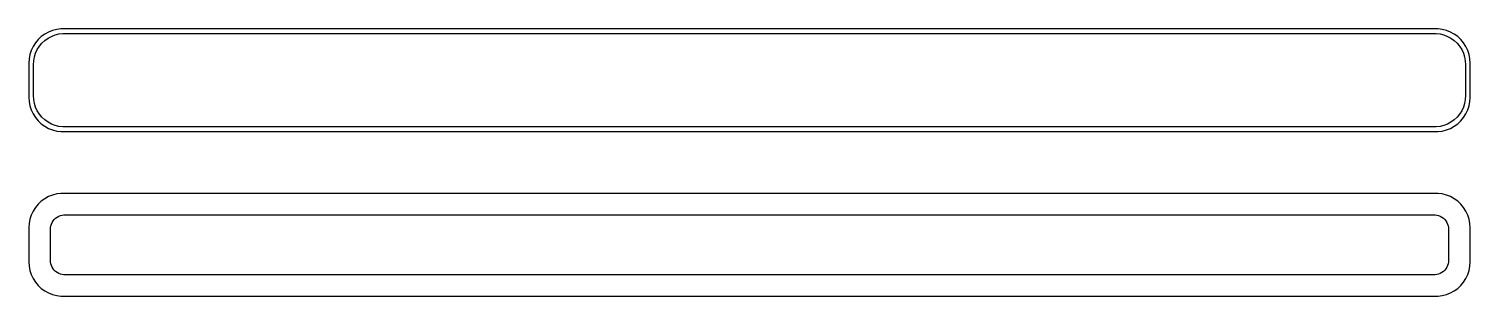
# Model space of a CAD drawing. Header units: metres. Extents: x -105 to 105, y 41 to 79.
import ezdxf

# ---------------------------------------------------------------- set-up
doc = ezdxf.new("R2010")
doc.units = ezdxf.units.M

msp = doc.modelspace()

# ---------------------------------------------------------------- linework, layer by layer
for p, q in [((-103.645, 77.9227), (-104.045, 77.4389)), ((-103.187, 78.3526), (-103.645, 77.9227)), ((-102.679, 78.7216), (-103.187, 78.3526)), ((-103.088, 77.3842), (-102.668, 77.7777)), ((-102.129, 79.0241), (-102.679, 78.7216)), ((-102.668, 77.7777), (-102.203, 78.1157)), ((-102.203, 78.1157), (-101.699, 78.3927)), ((-101.545, 79.2553), (-102.129, 79.0241)), ((-101.699, 78.3927), (-101.165, 78.6044)), ((-100.937, 79.4114), (-101.545, 79.2553)), ((-101.165, 78.6044), (-100.608, 78.7473)), ((-100.314, 79.4901), (-100.937, 79.4114)), ((-100.608, 78.7473), (-100.037, 78.8194)), ((100.314, 79.4901), (-100.314, 79.4901)), ((-100.037, 78.8194), (100.037, 78.8194)), ((100.037, 78.8194), (100.608, 78.7473)), ((100.937, 79.4114), (100.314, 79.4901)), ((100.608, 78.7473), (101.165, 78.6044)), ((101.545, 79.2553), (100.937, 79.4114)), ((101.165, 78.6044), (101.699, 78.3927)), ((102.129, 79.0241), (101.545, 79.2553)), ((101.699, 78.3927), (102.203, 78.1157)), ((102.679, 78.7216), (102.129, 79.0241)), ((102.203, 78.1157), (102.668, 77.7777)), ((102.668, 77.7777), (103.088, 77.3842)), ((103.187, 78.3526), (102.679, 78.7216)), ((103.645, 77.9227), (103.187, 78.3526)), ((104.045, 77.4389), (103.645, 77.9227)), ((-104.843, 75.7434), (-104.961, 75.1267)), ((-104.649, 76.3406), (-104.843, 75.7434)), ((-104.382, 76.9088), (-104.649, 76.3406)), ((-104.045, 77.4389), (-104.382, 76.9088)), ((-104.185, 75.3886), (-104.007, 75.9354)), ((-104.007, 75.9354), (-103.762, 76.4557)), ((-103.762, 76.4557), (-103.454, 76.9411)), ((-103.454, 76.9411), (-103.088, 77.3842)), ((103.088, 77.3842), (103.454, 76.9411)), ((103.454, 76.9411), (103.762, 76.4557)), ((103.762, 76.4557), (104.007, 75.9354)), ((104.007, 75.9354), (104.185, 75.3886)), ((104.382, 76.9088), (104.045, 77.4389)), ((104.649, 76.3406), (104.382, 76.9088)), ((104.843, 75.7434), (104.649, 76.3406)), ((104.961, 75.1267), (104.843, 75.7434)), ((-104.961, 75.1267), (-105, 74.5)), ((-105, 74.5), (-105, 69.5)), ((-104.328, 74.25), (-104.292, 74.8238)), ((-104.328, 69.75), (-104.328, 74.25)), ((-104.292, 74.8238), (-104.185, 75.3886)), ((104.185, 75.3886), (104.292, 74.8238)), ((104.292, 74.8238), (104.328, 74.25)), ((104.328, 74.25), (104.328, 69.75)), ((105, 74.5), (104.961, 75.1267)), ((105, 69.5), (105, 74.5)), ((-105, 69.5), (-104.961, 68.8733)), ((-104.292, 69.1762), (-104.328, 69.75)), ((104.328, 69.75), (104.292, 69.1762)), ((104.961, 68.8733), (105, 69.5)), ((-104.961, 68.8733), (-104.843, 68.2566)), ((-104.843, 68.2566), (-104.649, 67.6594)), ((-104.649, 67.6594), (-104.382, 67.0912)), ((-104.185, 68.6114), (-104.292, 69.1762)), ((-104.007, 68.0646), (-104.185, 68.6114)), ((-103.762, 67.5443), (-104.007, 68.0646)), ((-103.454, 67.0589), (-103.762, 67.5443)), ((103.762, 67.5443), (103.454, 67.0589)), ((104.007, 68.0646), (103.762, 67.5443)), ((104.185, 68.6114), (104.007, 68.0646)), ((104.292, 69.1762), (104.185, 68.6114)), ((104.382, 67.0912), (104.649, 67.6594)), ((104.649, 67.6594), (104.843, 68.2566)), ((104.843, 68.2566), (104.961, 68.8733)), ((-104.382, 67.0912), (-104.045, 66.5611)), ((-104.045, 66.5611), (-103.645, 66.0773)), ((-103.645, 66.0773), (-103.187, 65.6474)), ((-103.088, 66.6158), (-103.454, 67.0589)), ((-103.187, 65.6474), (-102.679, 65.2784)), ((-102.668, 66.2223), (-103.088, 66.6158)), ((-102.679, 65.2784), (-102.129, 64.9759)), ((-102.203, 65.8843), (-102.668, 66.2223)), ((-101.699, 65.6073), (-102.203, 65.8843)), ((-101.165, 65.3956), (-101.699, 65.6073)), ((-100.608, 65.2527), (-101.165, 65.3956)), ((-100.037, 65.1806), (-100.608, 65.2527)), ((100.037, 65.1806), (-100.037, 65.1806)), ((100.608, 65.2527), (100.037, 65.1806)), ((101.165, 65.3956), (100.608, 65.2527)), ((101.699, 65.6073), (101.165, 65.3956)), ((102.203, 65.8843), (101.699, 65.6073)), ((102.129, 64.9759), (102.679, 65.2784)), ((102.668, 66.2223), (102.203, 65.8843)), ((103.088, 66.6158), (102.668, 66.2223)), ((102.679, 65.2784), (103.187, 65.6474)), ((103.454, 67.0589), (103.088, 66.6158)), ((103.187, 65.6474), (103.645, 66.0773)), ((103.645, 66.0773), (104.045, 66.5611)), ((104.045, 66.5611), (104.382, 67.0912)), ((-102.129, 64.9759), (-101.545, 64.7447)), ((-101.545, 64.7447), (-100.937, 64.5886)), ((-100.937, 64.5886), (-100.314, 64.5099)), ((-100.314, 64.5099), (100.314, 64.5099)), ((100.314, 64.5099), (100.937, 64.5886)), ((100.937, 64.5886), (101.545, 64.7447)), ((101.545, 64.7447), (102.129, 64.9759)), ((-102.679, 54.7216), (-103.187, 54.3526)), ((-102.129, 55.0241), (-102.679, 54.7216)), ((-101.545, 55.2553), (-102.129, 55.0241)), ((-100.937, 55.4114), (-101.545, 55.2553)), ((-100.314, 55.4901), (-100.937, 55.4114)), ((100.314, 55.4901), (-100.314, 55.4901)), ((100.937, 55.4114), (100.314, 55.4901)), ((101.545, 55.2553), (100.937, 55.4114)), ((102.129, 55.0241), (101.545, 55.2553)), ((102.679, 54.7216), (102.129, 55.0241)), ((103.187, 54.3526), (102.679, 54.7216)), ((-104.382, 52.9088), (-104.649, 52.3406)), ((-104.045, 53.4389), (-104.382, 52.9088)), ((-103.645, 53.9227), (-104.045, 53.4389)), ((-103.187, 54.3526), (-103.645, 53.9227)), ((103.645, 53.9227), (103.187, 54.3526)), ((104.045, 53.4389), (103.645, 53.9227)), ((104.382, 52.9088), (104.045, 53.4389)), ((104.649, 52.3406), (104.382, 52.9088)), ((-104.961, 51.1267), (-105, 50.5)), ((-105, 50.5), (-105, 45.5)), ((-104.843, 51.7434), (-104.961, 51.1267)), ((-104.649, 52.3406), (-104.843, 51.7434)), ((-101.86, 50.25), (-101.843, 50.5144)), ((-101.843, 50.5144), (-101.793, 50.7746)), ((-101.793, 50.7746), (-101.711, 51.0266)), ((-101.711, 51.0266), (-101.599, 51.2663)), ((-101.599, 51.2663), (-101.457, 51.49)), ((-101.457, 51.49), (-101.288, 51.6941)), ((-101.288, 51.6941), (-101.095, 51.8755)), ((-101.095, 51.8755), (-100.88, 52.0312)), ((-100.88, 52.0312), (-100.648, 52.1588)), ((-100.648, 52.1588), (-100.402, 52.2564)), ((-100.402, 52.2564), (-100.145, 52.3223)), ((-100.145, 52.3223), (-99.8825, 52.3555)), ((-99.8825, 52.3555), (99.8825, 52.3555)), ((99.8825, 52.3555), (100.145, 52.3223)), ((100.145, 52.3223), (100.402, 52.2564)), ((100.402, 52.2564), (100.648, 52.1588)), ((100.648, 52.1588), (100.88, 52.0312)), ((100.88, 52.0312), (101.095, 51.8755)), ((101.095, 51.8755), (101.288, 51.6941)), ((101.288, 51.6941), (101.457, 51.49)), ((101.457, 51.49), (101.599, 51.2663)), ((101.599, 51.2663), (101.711, 51.0266)), ((101.711, 51.0266), (101.793, 50.7746)), ((101.793, 50.7746), (101.843, 50.5144)), ((101.843, 50.5144), (101.86, 50.25)), ((104.843, 51.7434), (104.649, 52.3406)), ((104.961, 51.1267), (104.843, 51.7434)), ((105, 50.5), (104.961, 51.1267)), ((105, 45.5), (105, 50.5)), ((-101.86, 45.75), (-101.86, 50.25)), ((101.86, 50.25), (101.86, 45.75)), ((-105, 45.5), (-104.961, 44.8733)), ((-104.961, 44.8733), (-104.843, 44.2566)), ((-104.843, 44.2566), (-104.649, 43.6594)), ((-101.843, 45.4856), (-101.86, 45.75)), ((-101.793, 45.2254), (-101.843, 45.4856)), ((-101.711, 44.9734), (-101.793, 45.2254)), ((-101.599, 44.7337), (-101.711, 44.9734)), ((-101.457, 44.51), (-101.599, 44.7337)), ((-101.288, 44.3059), (-101.457, 44.51)), ((-101.095, 44.1245), (-101.288, 44.3059)), ((-100.88, 43.9688), (-101.095, 44.1245)), ((101.095, 44.1245), (100.88, 43.9688)), ((101.288, 44.3059), (101.095, 44.1245)), ((101.457, 44.51), (101.288, 44.3059)), ((101.599, 44.7337), (101.457, 44.51)), ((101.711, 44.9734), (101.599, 44.7337)), ((101.793, 45.2254), (101.711, 44.9734)), ((101.843, 45.4856), (101.793, 45.2254)), ((101.86, 45.75), (101.843, 45.4856)), ((104.649, 43.6594), (104.843, 44.2566)), ((104.843, 44.2566), (104.961, 44.8733)), ((104.961, 44.8733), (105, 45.5)), ((-104.649, 43.6594), (-104.382, 43.0912)), ((-104.382, 43.0912), (-104.045, 42.5611)), ((-104.045, 42.5611), (-103.645, 42.0773)), ((-103.645, 42.0773), (-103.187, 41.6474)), ((-100.648, 43.8412), (-100.88, 43.9688)), ((-100.402, 43.7436), (-100.648, 43.8412)), ((-100.145, 43.6777), (-100.402, 43.7436)), ((-99.8825, 43.6445), (-100.145, 43.6777)), ((99.8825, 43.6445), (-99.8825, 43.6445)), ((100.145, 43.6777), (99.8825, 43.6445)), ((100.402, 43.7436), (100.145, 43.6777)), ((100.648, 43.8412), (100.402, 43.7436)), ((100.88, 43.9688), (100.648, 43.8412)), ((103.187, 41.6474), (103.645, 42.0773)), ((103.645, 42.0773), (104.045, 42.5611)), ((104.045, 42.5611), (104.382, 43.0912)), ((104.382, 43.0912), (104.649, 43.6594)), ((-103.187, 41.6474), (-102.679, 41.2784)), ((-102.679, 41.2784), (-102.129, 40.9759)), ((-102.129, 40.9759), (-101.545, 40.7447)), ((-101.545, 40.7447), (-100.937, 40.5886)), ((-100.937, 40.5886), (-100.314, 40.5099)), ((-100.314, 40.5099), (100.314, 40.5099)), ((100.314, 40.5099), (100.937, 40.5886)), ((100.937, 40.5886), (101.545, 40.7447)), ((101.545, 40.7447), (102.129, 40.9759)), ((102.129, 40.9759), (102.679, 41.2784)), ((102.679, 41.2784), (103.187, 41.6474))]:
    msp.add_line(p, q)

doc.saveas('drawing.dxf')
